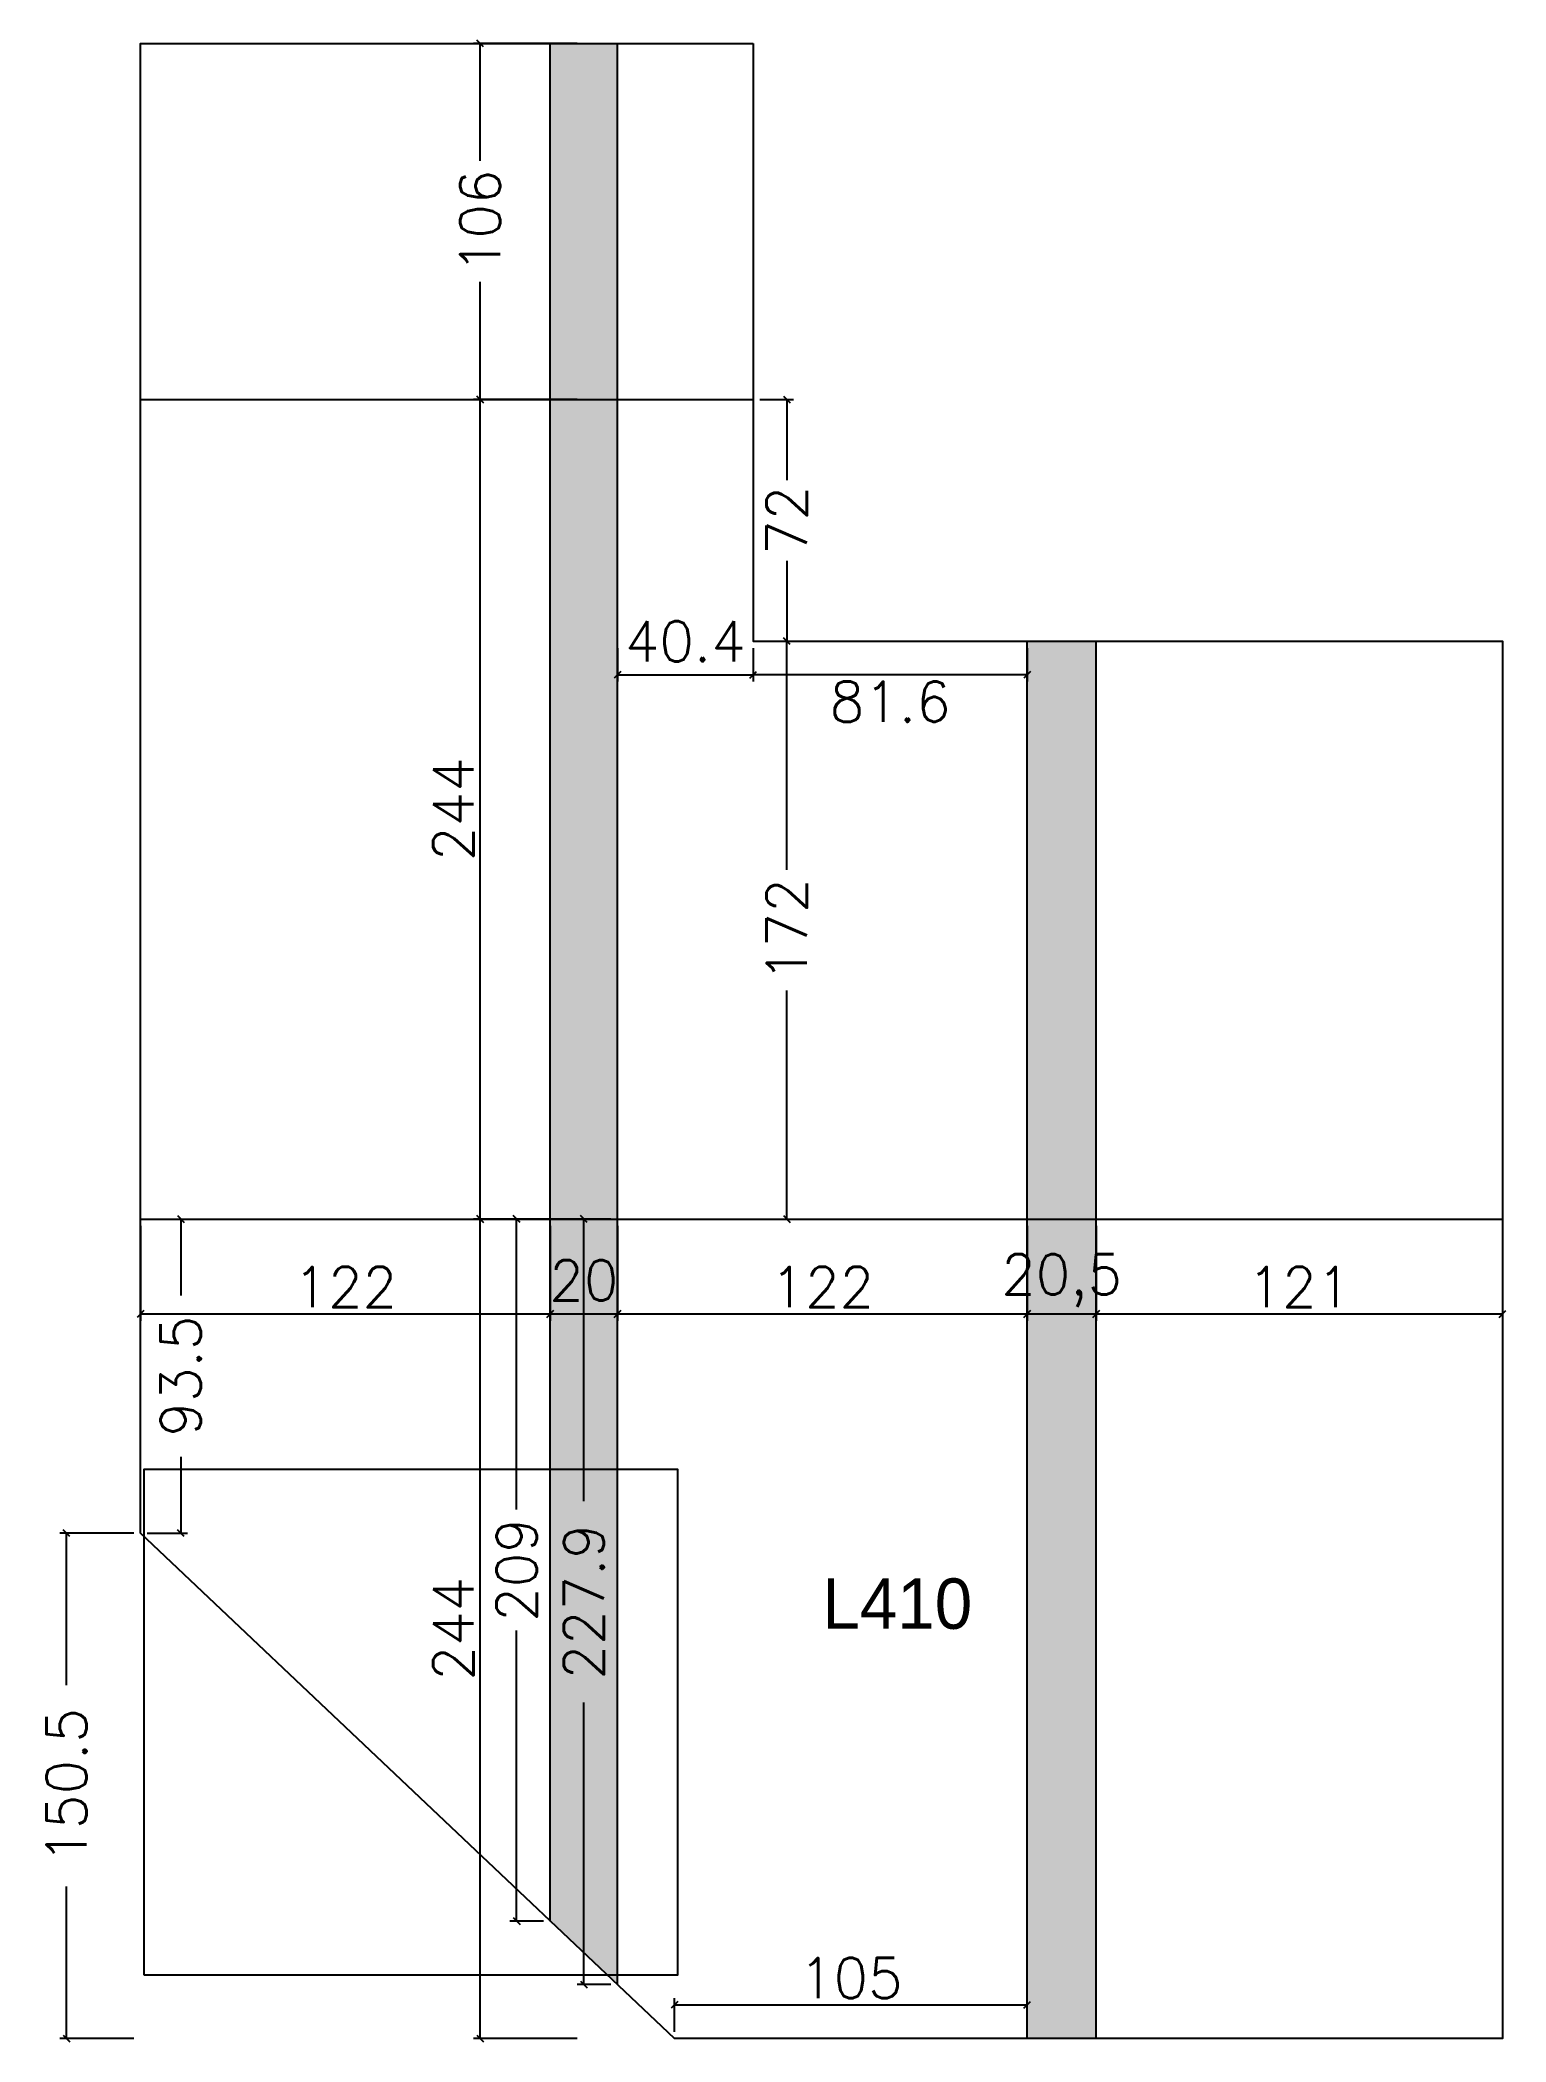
# Model space of a CAD drawing. Extents: x 2412 to 2848, y 1570 to 2166.
import ezdxf

# ---------------------------------------------------------------- set-up
doc = ezdxf.new("R2010")
doc.units = 0
for name, color, linetype in [('3', 2, 'Continuous'), ('COTA', 241, 'Continuous'), ('Hachura', 251, 'Continuous'), ('NOMENCLATURA', 7, 'Continuous'), ('PAINEIS', 6, 'Continuous')]:
    doc.layers.add(name, color=color, linetype=linetype)
doc.styles.add('Romans', font='romans.shx', dxfattribs={"height": 12})
doc.dimstyles.new('cotas', dxfattribs={"dimtxt": 9, "dimasz": 2, "dimexe": 2, "dimexo": 2, "dimgap": 2, "dimtad": 1, "dimdec": 1, "dimzin": 12, "dimtxsty": 'Romans', "dimblk": 'OBLIQUE', "dimcen": 2.5, "dimclrd": 4, "dimclre": 4, "dimclrt": 240, "dimazin": 3, "dimtfac": 1, "dimtmove": 0, "dimatfit": 3})

# ---------------------------------------------------------------- blocks, each defined once
blk = doc.blocks.new('_OBLIQUE')
at = {"color": 0, "linetype": 'BYBLOCK'}
blk.add_line((-0.5, -0.5), (0.5, 0.5), dxfattribs=at)

msp = doc.modelspace()

# ---------------------------------------------------------------- hatches: boundary and pattern name
at = {"layer": 'Hachura'}
h = msp.add_hatch(color=8, dxfattribs=at)
h.dxf.hatch_style = 1
h.paths.add_polyline_path([(2563.97, 2165.12), (2583.97, 2165.12), (2583.97, 1587.2), (2563.97, 1606.13)])
h = msp.add_hatch(color=8, dxfattribs=at)
h.dxf.hatch_style = 1
h.paths.add_polyline_path([(2705.97, 1987.12), (2726.47, 1987.12), (2726.47, 1571.13), (2705.97, 1571.14)])

# ---------------------------------------------------------------- linework, layer by layer
at = {"layer": '3', "lineweight": 25}
msp.add_lwpolyline([(2442.97, 1590.12), (2601.93, 1590.12), (2601.93, 1740.59), (2442.97, 1740.59)], close=True, dxfattribs=at)
at = {"layer": 'PAINEIS', "lineweight": 25}
for p, q in [((2563.97, 1606.13), (2563.97, 2165.12)), ((2583.97, 1587.2), (2583.97, 2165.12)), ((2705.97, 1571.14), (2705.97, 1987.12)), ((2726.47, 1571.13), (2726.47, 1987.12))]:
    msp.add_line(p, q, dxfattribs=at)
at = {"layer": 'PAINEIS'}
for p, q in [((2441.97, 2059.12), (2624.38, 2059.12)), ((2441.97, 1815.12), (2847.47, 1815.12))]:
    msp.add_line(p, q, dxfattribs=at)
msp.add_lwpolyline([(2624.38, 2165.12), (2624.38, 1987.12), (2847.47, 1987.12), (2847.47, 1571.12), (2600.93, 1571.15), (2441.97, 1721.61), (2441.97, 2165.12)], close=True, dxfattribs=at)

# ---------------------------------------------------------------- texts
at = {"layer": 'NOMENCLATURA'}
msp.add_text('L410', height=15, dxfattribs=at).set_placement((2644.97, 1693.12))

# ---------------------------------------------------------------- dimensions: what is measured, and where the dimension line sits
at = {"layer": 'COTA'}
msp.add_linear_dim(base=(2543.11, 2059.12), p1=(2573.97, 2059.12), p2=(2573.97, 2165.12), angle=90, location=(2543.11, 2112.12), dimstyle='cotas', override={"dimtmove": 2}, dxfattribs=at).render()
for base, p1, p2 in [((2543.11, 1815.12), (2573.97, 1815.12), (2573.97, 2059.12)), ((2543.11, 1571.12), (2573.97, 1571.12), (2573.97, 1815.12))]:
    msp.add_linear_dim(base=base, p1=p1, p2=p2, angle=90, dimstyle='cotas', dxfattribs=at).render()
for base, p1, p2, location, text in [((2634.38, 2059.12), (2624.38, 2059.12), (2624.38, 1987.12), (2634.38, 2023.12), '72'), ((2634.38, 1815.12), (2624.38, 1815.12), (2624.38, 1987.12), (2634.38, 1901.12), '172'), ((2453.97, 1815.12), (2441.97, 1815.12), (2441.97, 1721.61), (2453.97, 1768.36), '93.5'), ((2553.97, 1606.13), (2563.97, 1606.13), (2563.97, 1815.12), (2553.97, 1710.63), '209'), ((2573.97, 1587.2), (2583.97, 1587.2), (2583.97, 1815.12), (2573.97, 1701.16), '227.9'), ((2419.97, 1571.12), (2441.97, 1571.12), (2441.97, 1721.61), (2419.97, 1646.36), '150.5')]:
    msp.add_linear_dim(base=base, p1=p1, p2=p2, angle=90, location=location, text=text, dimstyle='cotas', override={"dimtmove": 2}, dxfattribs=at).render()
for base, p1, p2, text in [((2583.97, 1977.12), (2583.97, 1987.12), (2624.38, 1987.12), '40.4'), ((2705.97, 1977.12), (2705.97, 1987.12), (2624.38, 1987.12), '81.6'), ((2600.93, 1581.15), (2600.93, 1571.15), (2705.97, 1571.15), '105')]:
    msp.add_linear_dim(base=base, p1=p1, p2=p2, text=text, dimstyle='cotas', dxfattribs=at).render()
for base, p1, p2 in [((2441.97, 1786.85), (2441.97, 1815.12), (2563.97, 1815.12)), ((2563.97, 1786.85), (2563.97, 1815.12), (2583.97, 1815.12)), ((2583.97, 1786.85), (2583.97, 1815.12), (2705.97, 1815.12)), ((2705.97, 1786.85), (2705.97, 1815.12), (2726.47, 1815.12)), ((2726.47, 1786.85), (2726.47, 1815.12), (2847.47, 1815.12))]:
    msp.add_linear_dim(base=base, p1=p1, p2=p2, dimstyle='cotas', dxfattribs=at).render()

doc.saveas('drawing.dxf')
